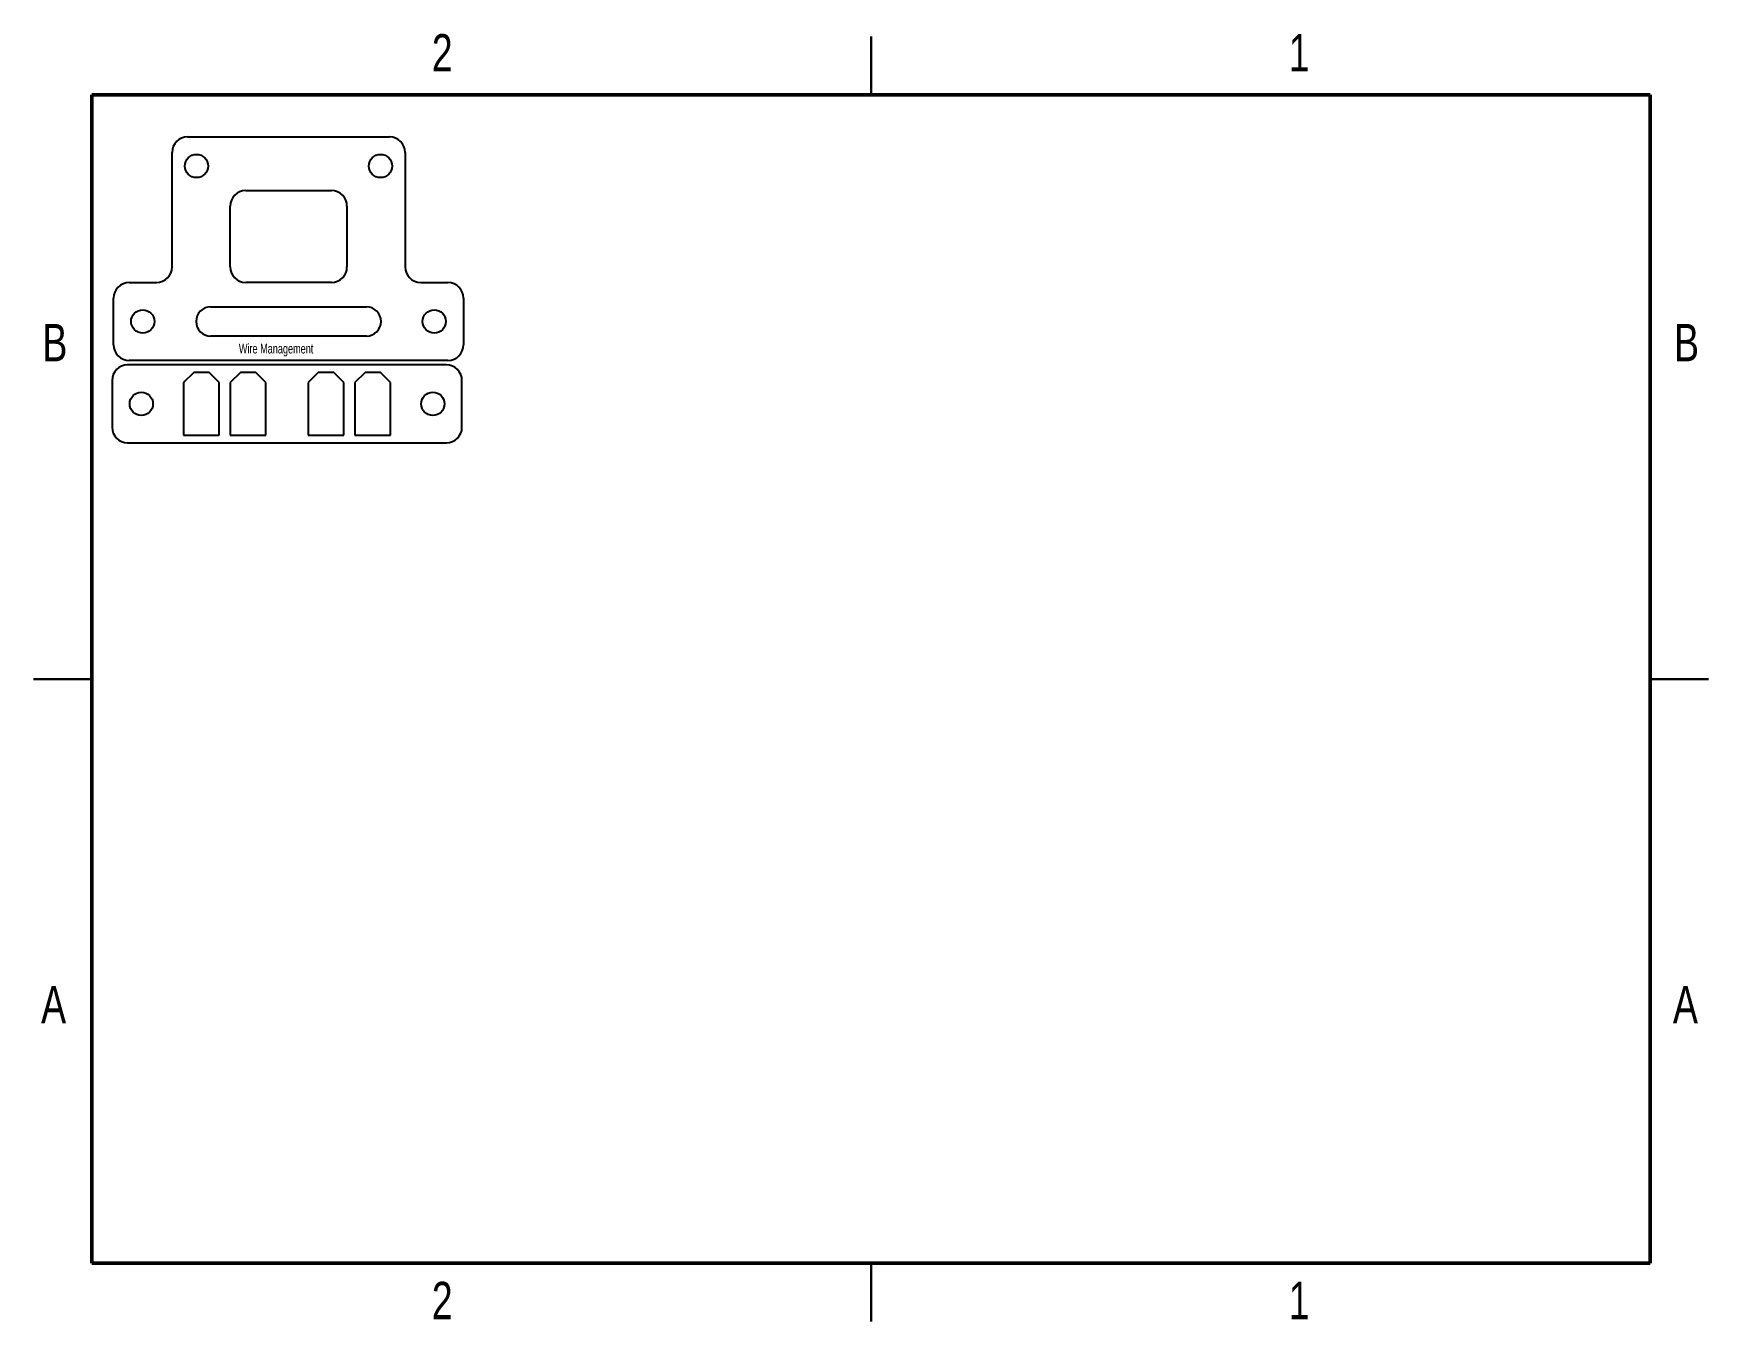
# Model space of a CAD drawing. Header units: inches. Extents: x 0.1 to 10.9, y 0.1 to 8.4.
import ezdxf

# ---------------------------------------------------------------- set-up
doc = ezdxf.new("R2010")
doc.units = ezdxf.units.IN
doc.header["$MEASUREMENT"] = 0
doc.styles.add('SLDTEXTSTYLE0', font='TXT', dxfattribs={"width": 0.75})
doc.styles.add('SLDTEXTSTYLE1', font='TXT', dxfattribs={"width": 0.7})

msp = doc.modelspace()

# ---------------------------------------------------------------- linework, layer by layer
at = {"color": 7, "linetype": 'Continuous', "lineweight": 25}
for p, q in [((5.5, 8.375), (5.5, 8)), ((5.5, 8), (5.5, 8.375)), ((1.114, 7.731), (2.41, 7.731)), ((1.014, 6.896), (1.014, 7.631)), ((2.51, 7.631), (2.51, 6.896)), ((1.487, 7.386), (2.037, 7.386)), ((1.387, 6.896), (1.387, 7.286)), ((2.137, 7.286), (2.137, 6.896)), ((0.739, 6.796), (0.914, 6.796)), ((2.037, 6.796), (1.487, 6.796)), ((2.61, 6.796), (2.785, 6.796)), ((0.639, 6.396), (0.639, 6.696)), ((2.885, 6.696), (2.885, 6.396)), ((1.262, 6.639), (2.262, 6.639)), ((2.262, 6.452), (1.262, 6.452)), ((2.775, 6.267), (0.729, 6.267)), ((2.785, 6.296), (0.739, 6.296)), ((0.629, 6.167), (0.629, 5.867)), ((1.153, 6.218), (1.087, 6.153)), ((1.087, 6.153), (1.087, 5.815)), ((1.252, 6.218), (1.153, 6.218)), ((1.317, 6.153), (1.252, 6.218)), ((1.317, 5.815), (1.317, 6.153)), ((1.453, 6.218), (1.387, 6.153)), ((1.387, 6.153), (1.387, 5.815)), ((1.552, 6.218), (1.453, 6.218)), ((1.617, 6.153), (1.552, 6.218)), ((1.617, 5.815), (1.617, 6.153)), ((1.953, 6.218), (1.887, 6.153)), ((1.887, 6.153), (1.887, 5.815)), ((2.052, 6.218), (1.953, 6.218)), ((2.117, 6.153), (2.052, 6.218)), ((2.117, 5.815), (2.117, 6.153)), ((2.253, 6.218), (2.187, 6.153)), ((2.187, 6.153), (2.187, 5.815)), ((2.352, 6.218), (2.253, 6.218)), ((2.417, 6.153), (2.352, 6.218)), ((2.417, 5.815), (2.417, 6.153)), ((2.875, 5.867), (2.875, 6.167)), ((1.087, 5.815), (1.317, 5.815)), ((1.387, 5.815), (1.617, 5.815)), ((1.887, 5.815), (2.117, 5.815)), ((2.187, 5.815), (2.417, 5.815)), ((0.729, 5.767), (2.775, 5.767)), ((0.125, 4.25), (0.5, 4.25)), ((0.5, 4.25), (0.125, 4.25)), ((10.875, 4.25), (10.5, 4.25)), ((10.5, 4.25), (10.875, 4.25)), ((5.5, 0.125), (5.5, 0.5)), ((5.5, 0.5), (5.5, 0.125))]:
    msp.add_line(p, q, dxfattribs=at)
at = {"color": 7, "linetype": 'Continuous', "lineweight": 50}
for p, q in [((0.5, 0.5), (0.5, 8)), ((0.5, 8), (10.5, 8)), ((10.5, 8), (10.5, 0.5)), ((10.5, 0.5), (0.5, 0.5))]:
    msp.add_line(p, q, dxfattribs=at)
at = {"color": 7, "linetype": 'Continuous', "lineweight": 25}
for centre in [(1.171, 7.544), (2.352, 7.544), (0.826, 6.546), (2.697, 6.546), (0.817, 6.017), (2.688, 6.017)]:
    msp.add_circle(centre, 0.0747, dxfattribs=at)
for centre, radius, start, end in [((1.114, 7.631), 0.1, 90, 180), ((2.41, 7.631), 0.1, 0, 90), ((1.487, 7.286), 0.1, 90, 180), ((2.037, 7.286), 0.1, 0, 90), ((0.914, 6.896), 0.1, 270, 0), ((1.487, 6.896), 0.1, 180, 270), ((2.037, 6.896), 0.1, 270, 0), ((2.61, 6.896), 0.1, 180, 270), ((0.739, 6.696), 0.1, 90, 180), ((2.785, 6.696), 0.1, 0, 90), ((1.262, 6.546), 0.0938, 90, 270), ((2.262, 6.546), 0.0938, 270, 90), ((0.739, 6.396), 0.1, 180, 270), ((2.785, 6.396), 0.1, 270, 0), ((0.729, 6.167), 0.1, 90, 180), ((2.775, 6.167), 0.1, 0, 90), ((0.729, 5.867), 0.1, 180, 270), ((2.775, 5.867), 0.1, 270, 0)]:
    msp.add_arc(centre, radius, start, end, dxfattribs=at)

# ---------------------------------------------------------------- texts
at = {"color": 7, "linetype": 'Continuous', "lineweight": 0}
for s, insert, char_height, attachment_point, style in [('2', (2.748, 8.391), 0.24, 2, 'SLDTEXTSTYLE0'), ('1', (8.248, 8.391), 0.24, 2, 'SLDTEXTSTYLE0'), ('B', (0.262, 6.53), 0.24, 2, 'SLDTEXTSTYLE0'), ('B', (10.734, 6.53), 0.24, 2, 'SLDTEXTSTYLE0'), ('Wire Management', (1.443, 6.403), 0.0625, 1, 'SLDTEXTSTYLE1'), ('A', (0.254, 2.28), 0.24, 2, 'SLDTEXTSTYLE0'), ('A', (10.727, 2.28), 0.24, 2, 'SLDTEXTSTYLE0'), ('2', (2.748, 0.38), 0.24, 2, 'SLDTEXTSTYLE0'), ('1', (8.248, 0.38), 0.24, 2, 'SLDTEXTSTYLE0')]:
    msp.add_mtext(s, dxfattribs=dict(at, insert=insert, char_height=char_height, attachment_point=attachment_point, style=style))

doc.saveas('drawing.dxf')
